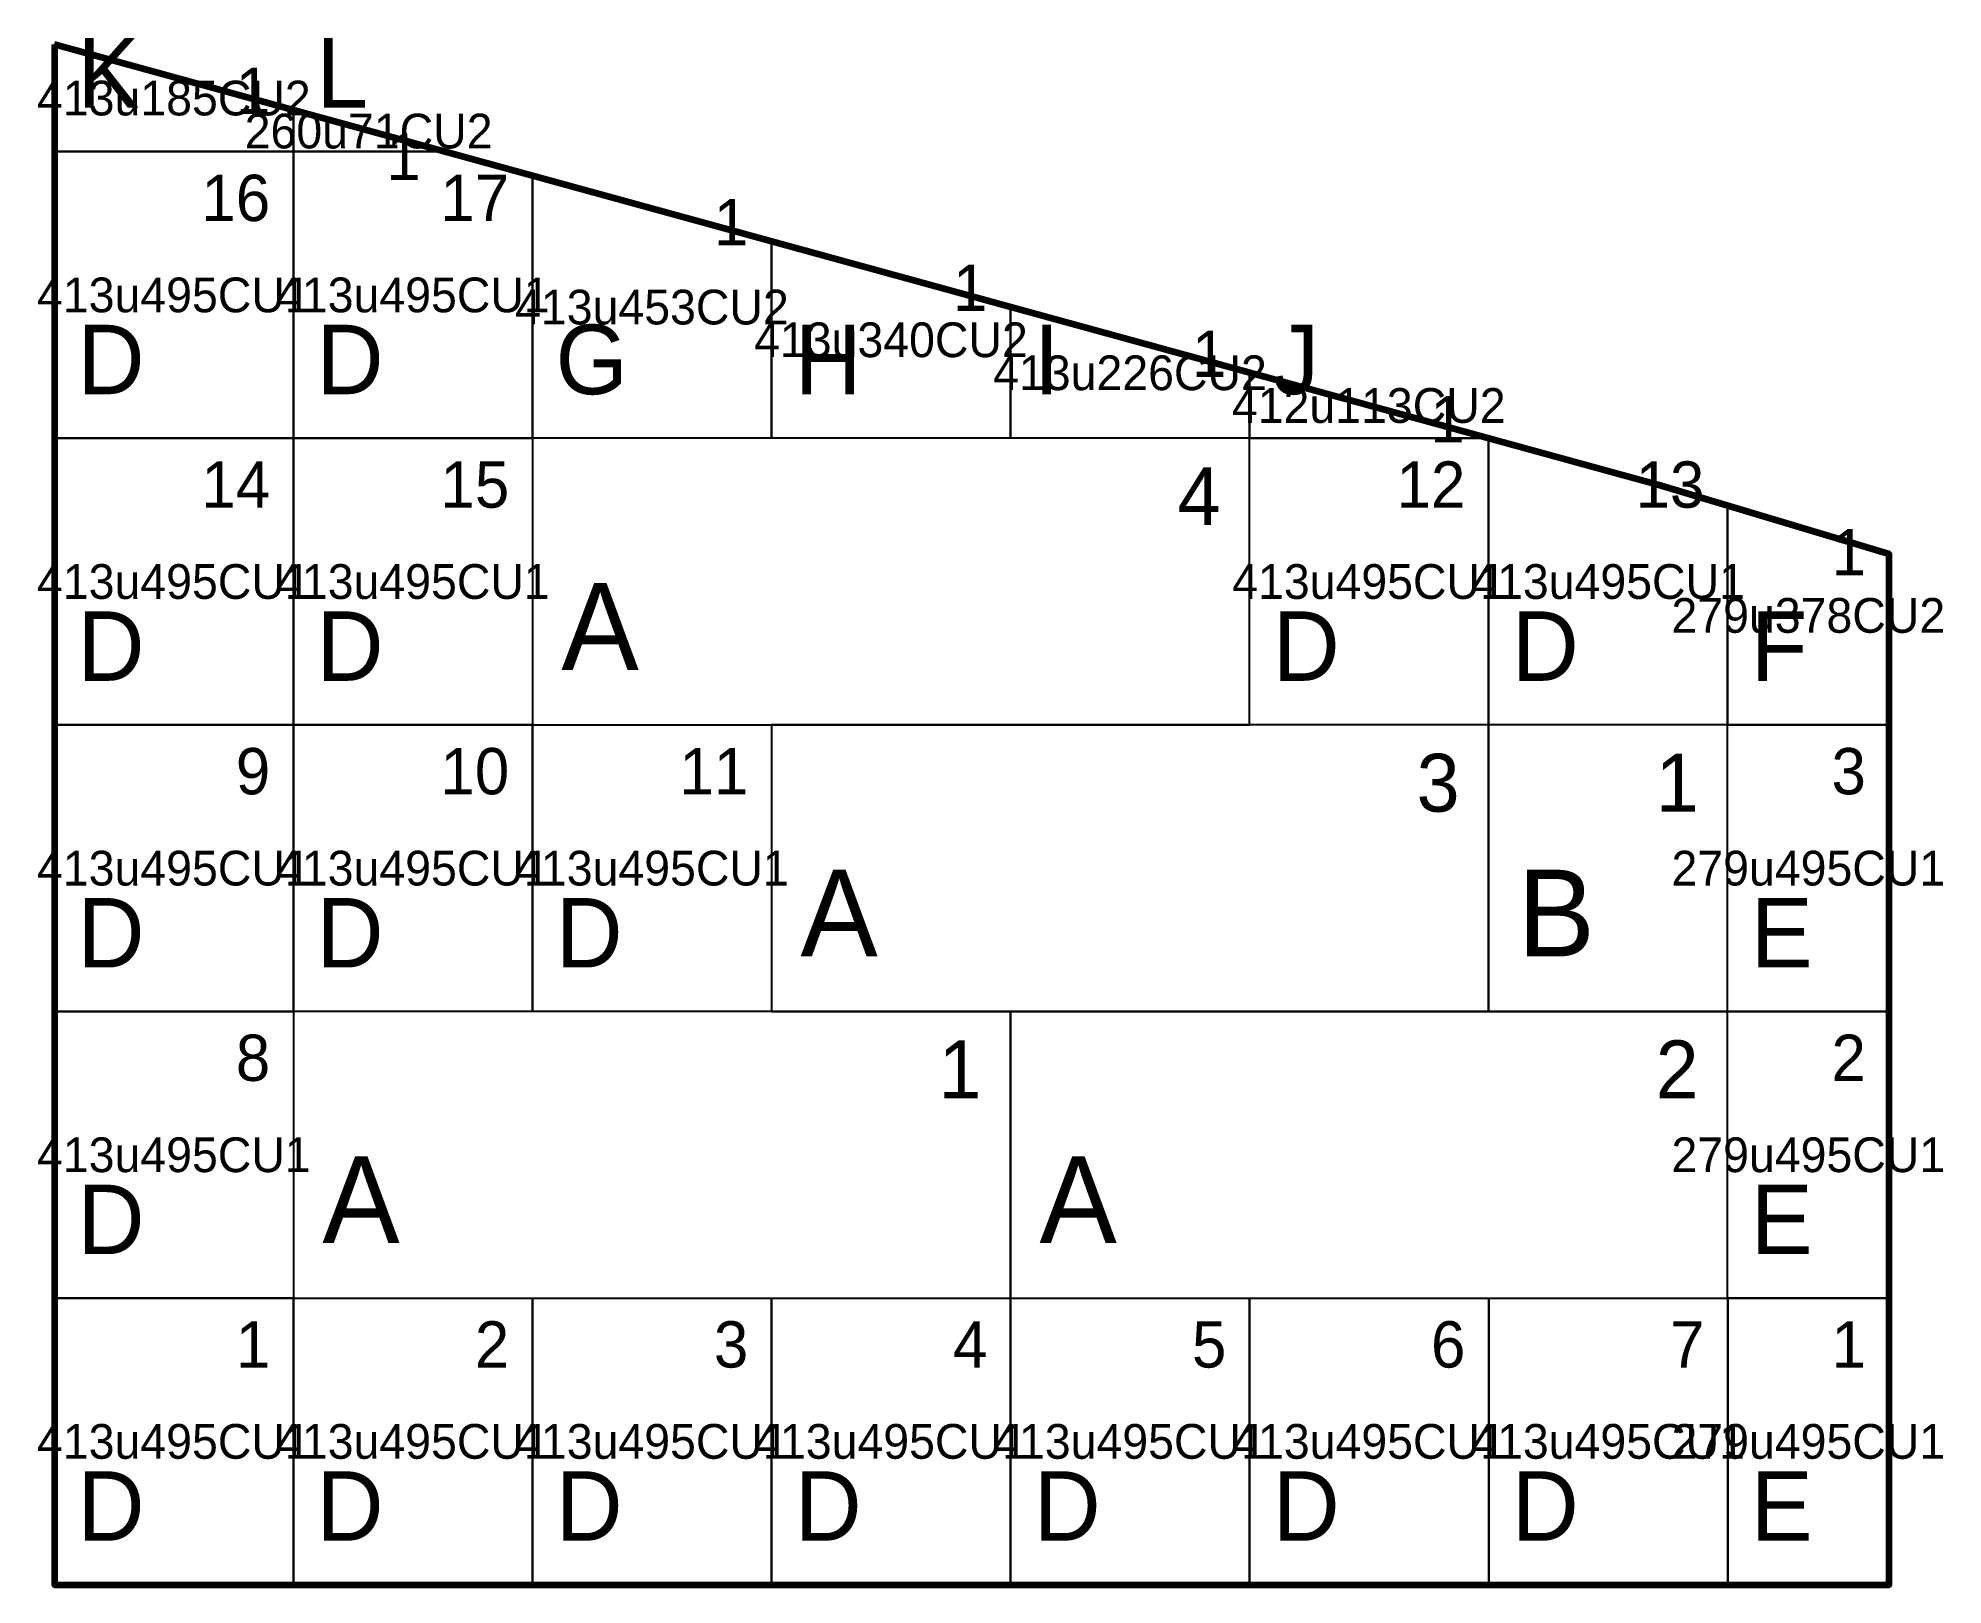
# Model space of a CAD drawing. Header units: metres. Extents: x -1641 to 7611182, y -11450 to 10389288.
# Drawn here: x 7607891 to 7611182, y 10386617 to 10389288 of the extents above.
import ezdxf
from ezdxf.enums import TextEntityAlignment as Align

# ---------------------------------------------------------------- set-up
doc = ezdxf.new("R2010")
doc.units = ezdxf.units.M
for name, color, linetype in [('BLOCCHI_CUSTOM', 6, 'Continuous'), ('BLOCCHI_STD', 7, 'Continuous'), ('PARETE', 5, 'Continuous'), ('TESTI', 7, 'Continuous')]:
    doc.layers.add(name, color=color, linetype=linetype)

msp = doc.modelspace()

# ---------------------------------------------------------------- linework, layer by layer
at = {"layer": 'BLOCCHI_CUSTOM'}
for points in [[(7608332.2, 10389163.4), (7608332.2, 10389092), (7607919.2, 10389092), (7607919.2, 10389276.7), (7608332.2, 10389163.4)], [(7608592.3, 10389092), (7608332.2, 10389092), (7608332.2, 10389163.4), (7608592.3, 10389092)], [(7607919.2, 10388597), (7607919.2, 10389092), (7608332.2, 10389092), (7608332.2, 10388597), (7607919.2, 10388597)], [(7608332.2, 10388597), (7608332.2, 10389092), (7608592.3, 10389092), (7608745.2, 10389050), (7608745.2, 10388597), (7608332.2, 10388597)], [(7609158, 10388597), (7608745.2, 10388597), (7608745.2, 10389050), (7609158, 10388936.8), (7609158.2, 10388936.7), (7609158.2, 10388597), (7609158, 10388597)], [(7609158.2, 10388597), (7609158.2, 10388936.7), (7609571.2, 10388823.4), (7609571.2, 10388597), (7609158.2, 10388597)], [(7609984, 10388597), (7609571.2, 10388597), (7609571.2, 10388823.4), (7609984, 10388710.2), (7609984.2, 10388710.1), (7609984.2, 10388597), (7609984, 10388597)], [(7609984.2, 10388597), (7609984.2, 10388710.1), (7610396, 10388597.1), (7610396, 10388597), (7609984.2, 10388597)], [(7608332.2, 10388597), (7608332.2, 10388102), (7607919.2, 10388102), (7607919.2, 10388597), (7608332.2, 10388597)], [(7608745, 10388597), (7608745, 10388102), (7608332.2, 10388102), (7608332.2, 10388597), (7608745, 10388597)], [(7609984, 10388102), (7609984, 10388597), (7610396.5, 10388597), (7610397, 10388596.9), (7610397, 10388102), (7609984, 10388102)], [(7610397, 10388102), (7610397, 10388596.9), (7610689.2, 10388516.7), (7610810, 10388480.4), (7610810, 10388102), (7610397, 10388102)], [(7610810, 10388102), (7610810, 10388480.4), (7611089, 10388396.7), (7611089, 10388102), (7610810, 10388102)], [(7607919.2, 10388102), (7608332.2, 10388102), (7608332.2, 10387607), (7607919.2, 10387607), (7607919.2, 10388102)], [(7608745.2, 10388102), (7608745.2, 10387607), (7608332.2, 10387607), (7608332.2, 10388102), (7608745.2, 10388102)], [(7609158, 10388102), (7609158, 10387607), (7608745.2, 10387607), (7608745.2, 10388102), (7609158, 10388102)], [(7611089, 10387607), (7610810, 10387607), (7610810, 10388102), (7611089, 10388102), (7611089, 10387607)], [(7607919.2, 10387112), (7607919.2, 10387607), (7608332, 10387607), (7608332, 10387112), (7607919.2, 10387112)], [(7611089, 10387112), (7610810, 10387112), (7610810, 10387607), (7611089, 10387607), (7611089, 10387112)], [(7608332.2, 10387111.7), (7608332.2, 10386617), (7607919.2, 10386617), (7607919.2, 10387111.7), (7608332.2, 10387111.7)], [(7608745.2, 10387111.7), (7608745.2, 10386617), (7608332.2, 10386617), (7608332.2, 10387111.7), (7608745.2, 10387111.7)], [(7609158, 10387111.7), (7609158.2, 10387111.7), (7609158.2, 10386617), (7609158, 10386617), (7608745.2, 10386617), (7608745.2, 10387111.7), (7609158, 10387111.7)], [(7609571.2, 10387111.7), (7609571.2, 10386617), (7609158.2, 10386617), (7609158.2, 10387111.7), (7609571.2, 10387111.7)], [(7609984.2, 10387111.7), (7609984.2, 10386617), (7609571.2, 10386617), (7609571.2, 10387111.7), (7609984.2, 10387111.7)], [(7610397, 10387111.7), (7610397.2, 10387111.7), (7610397.2, 10386617), (7610397, 10386617), (7609984.2, 10386617), (7609984.2, 10387111.7), (7610397, 10387111.7)], [(7610810, 10387111.7), (7610810.2, 10387111.7), (7610810.2, 10386617), (7610810, 10386617), (7610397.2, 10386617), (7610397.2, 10387111.7), (7610810, 10387111.7)], [(7611089, 10387111.7), (7611089, 10386617), (7610810.2, 10386617), (7610810.2, 10387111.7), (7611089, 10387111.7)]]:
    msp.add_lwpolyline(points, close=True, dxfattribs=at)
at = {"layer": 'BLOCCHI_STD'}
for points in [[(7608745, 10388102), (7609984, 10388102), (7609984, 10388597), (7608745, 10388597), (7608745, 10388102)], [(7609158, 10387607), (7610397, 10387607), (7610397, 10388102), (7609158, 10388102), (7609158, 10387607)], [(7610397, 10387607), (7610810, 10387607), (7610810, 10388102), (7610397, 10388102), (7610397, 10387607)], [(7608332, 10387112), (7609571, 10387112), (7609571, 10387607), (7608332, 10387607), (7608332, 10387112)], [(7609571, 10387112), (7610810, 10387112), (7610810, 10387607), (7609571, 10387607), (7609571, 10387112)]]:
    msp.add_lwpolyline(points, dxfattribs=at)
at = {"layer": 'PARETE', "lineweight": 100}
msp.add_lwpolyline([(7607919.2, 10389276.7), (7607919.2, 10386616.7), (7611089.2, 10386616.7), (7611089.2, 10388396.7), (7610689.2, 10388516.7), (7607919.2, 10389276.7)], close=True, dxfattribs=at)

# ---------------------------------------------------------------- texts
at = {"layer": 'TESTI', "color": 3}
for s, p in [('K', (7607959, 10389132)), ('L', (7608372, 10389132)), ('D', (7607959, 10388637)), ('D', (7608372, 10388637)), ('G', (7608785, 10388637)), ('H', (7609198, 10388637)), ('I', (7609611, 10388637)), ('J', (7610024, 10388637)), ('D', (7607959, 10388142)), ('D', (7608372, 10388142)), ('D', (7610024, 10388142)), ('D', (7610437, 10388142)), ('F', (7610850, 10388142)), ('D', (7607959, 10387647)), ('D', (7608372, 10387647)), ('D', (7608785, 10387647)), ('E', (7610850, 10387647)), ('D', (7607959, 10387152)), ('E', (7610850, 10387152)), ('D', (7607959, 10386657)), ('D', (7608372, 10386657)), ('D', (7608785, 10386657)), ('D', (7609198, 10386657)), ('D', (7609611, 10386657)), ('D', (7610024, 10386657)), ('D', (7610437, 10386657)), ('E', (7610850, 10386657))]:
    msp.add_text(s, height=120, dxfattribs=at).set_placement(p, align=Align.BOTTOM_LEFT)
at = {"layer": 'TESTI', "color": 4}
for s, p in [('1', (7608292, 10389237)), ('1', (7608552, 10389123)), ('16', (7608292, 10389052)), ('17', (7608705, 10389052)), ('1', (7609118, 10389010)), ('1', (7609531, 10388897)), ('1', (7609944, 10388783)), ('1', (7610356, 10388670)), ('14', (7608292, 10388557)), ('15', (7608705, 10388557)), ('12', (7610357, 10388557)), ('13', (7610770, 10388557)), ('1', (7611049, 10388440)), ('9', (7608292, 10388062)), ('10', (7608705, 10388062)), ('11', (7609118, 10388062)), ('3', (7611049, 10388062)), ('8', (7608292, 10387567)), ('2', (7611049, 10387567)), ('1', (7608292, 10387072)), ('2', (7608705, 10387072)), ('3', (7609118, 10387072)), ('4', (7609531, 10387072)), ('5', (7609944, 10387072)), ('6', (7610357, 10387072)), ('7', (7610770, 10387072)), ('1', (7611049, 10387072))]:
    msp.add_text(s, height=80, dxfattribs=at).set_placement(p, align=Align.TOP_RIGHT)
at = {"layer": 'TESTI', "color": 8}
for s, p in [('413u185CU2', (7608125.5, 10389184.5)), ('260u71CU2', (7608462, 10389127.5)), ('413u495CU1', (7608125.5, 10388844.5)), ('413u495CU1', (7608538.5, 10388844.5)), ('413u453CU2', (7608951.5, 10388823.5)), ('413u340CU2', (7609364.5, 10388767)), ('413u226CU2', (7609777.5, 10388710)), ('412u113CU2', (7610190, 10388653.5)), ('413u495CU1', (7608125.5, 10388349.5)), ('413u495CU1', (7608538.5, 10388349.5)), ('413u495CU1', (7610190.5, 10388349.5)), ('413u495CU1', (7610603.5, 10388349.5)), ('279u378CU2', (7610949.5, 10388291)), ('413u495CU1', (7608125.5, 10387854.5)), ('413u495CU1', (7608538.5, 10387854.5)), ('413u495CU1', (7608951.5, 10387854.5)), ('279u495CU1', (7610949.5, 10387854.5)), ('413u495CU1', (7608125.5, 10387359.5)), ('279u495CU1', (7610949.5, 10387359.5)), ('413u495CU1', (7608125.5, 10386864.5)), ('413u495CU1', (7608538.5, 10386864.5)), ('413u495CU1', (7608951.5, 10386864.5)), ('413u495CU1', (7609364.5, 10386864.5)), ('413u495CU1', (7609777.5, 10386864.5)), ('413u495CU1', (7610190.5, 10386864.5)), ('413u495CU1', (7610603.5, 10386864.5)), ('279u495CU1', (7610949.5, 10386864.5))]:
    msp.add_text(s, height=60, dxfattribs=at).set_placement(p, align=Align.MIDDLE_CENTER)
at = {"layer": 'TESTI', "color": 2}
for s, p in [('4', (7609934, 10388547)), ('3', (7610347, 10388052)), ('1', (7610760, 10388052)), ('1', (7609521, 10387557)), ('2', (7610760, 10387557))]:
    msp.add_text(s, height=100, dxfattribs=at).set_placement(p, align=Align.TOP_RIGHT)
at = {"layer": 'TESTI', "color": 1}
for s, p in [('A', (7608795, 10388152)), ('A', (7609208, 10387657)), ('B', (7610447, 10387657)), ('A', (7608382, 10387162)), ('A', (7609621, 10387162))]:
    msp.add_text(s, height=150, dxfattribs=at).set_placement(p, align=Align.BOTTOM_LEFT)

doc.saveas('drawing.dxf')
